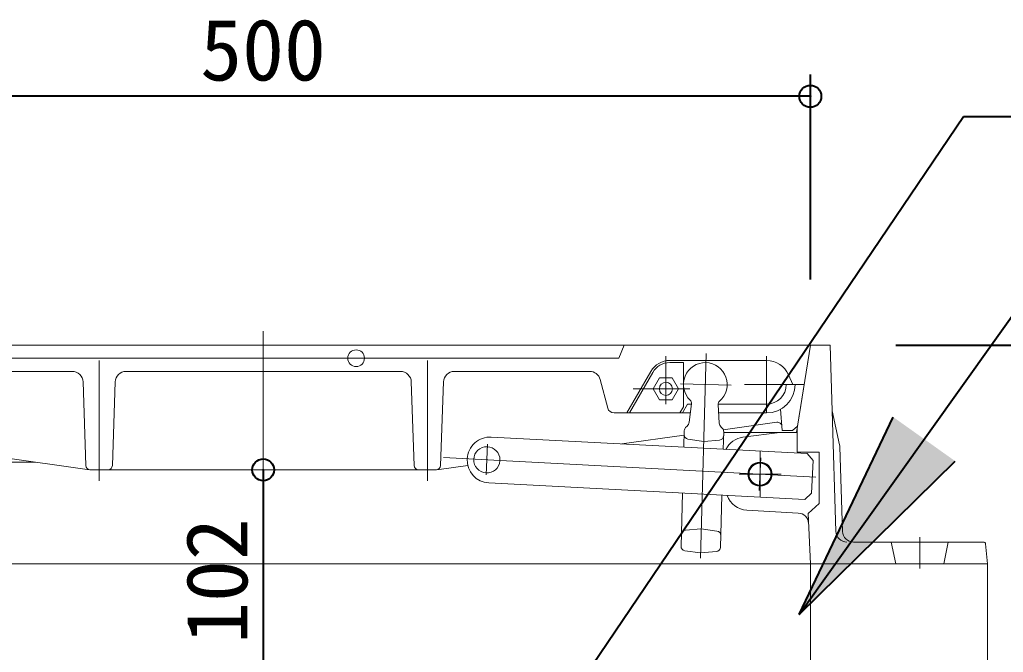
# Model space of a CAD drawing. Units: millimetres at full size, sheet at 1:20. Extents: x -5778 to 5792, y -3160 to 3160.
# Drawn here: x -2266.1 to -1816.6, y 2439.6 to 2728.7 of the extents above; entities that cross this region are included whole.
import ezdxf
from ezdxf.enums import TextEntityAlignment as Align

# ---------------------------------------------------------------- set-up
doc = ezdxf.new("R2010")
doc.units = ezdxf.units.MM
doc.header["$LTSCALE"] = 20
doc.header["$PDMODE"] = 32
doc.header["$PDSIZE"] = 10
for name, color, linetype, lineweight in [('0-7_TEMP01', 3, 'Continuous', 18), ('0-9_躯体', 7, 'Continuous', 9), ('0-E_寸法', 1, 'Continuous', 40)]:
    doc.layers.add(name, color=color, linetype=linetype, lineweight=lineweight)
doc.styles.add('ＭＳ ゴシック', font='')
doc.styles.get('ＭＳ ゴシック').set_extended_font_data('MS Gothic')

msp = doc.modelspace()

# ---------------------------------------------------------------- linework, layer by layer
at = {"layer": '0-7_TEMP01'}
for p, q in [((-2154.82, 2586.35), (-2154.82, 2429.98)), ((-1952.42, 2576.13), (-1955.07, 2482.6)), ((-2229.82, 2572.98), (-2229.82, 2517.98)), ((-2079.82, 2572.98), (-2079.82, 2517.98)), ((-1970.82, 2574.98), (-1970.82, 2552.98)), ((-1964.11, 2562.3), (-1940.98, 2561.65)), ((-1985.83, 2559.99), (-1959.82, 2559.99)), ((-2053.01, 2520.66), (-2052.27, 2534.76)), ((-1927.82, 2531.49), (-1927.82, 2510.5)), ((-1902.31, 2519.64), (-2072.46, 2528.57)), ((-1928.22, 2513.49), (-1927.43, 2528.47)), ((-1937.34, 2520.99), (-1918.17, 2520.99)), ((-1854.82, 2492.18), (-1854.82, 2477.81))]:
    msp.add_line(p, q, dxfattribs=at)
at = {"layer": '0-9_躯体'}
for p, q in [((-2412.82, 2579.98), (-1896.82, 2579.98)), ((-1904.82, 2579.98), (-2404.82, 2579.98)), ((-1912.44, 2579.98), (-2022.76, 2579.98)), ((-1992.32, 2573.99), (-1989.82, 2579.98)), ((-1904.82, 2579.98), (-1911.15, 2539.99)), ((-1910.68, 2542.98), (-1904.82, 2579.98)), ((-1895.82, 2579.98), (-1904.82, 2579.98)), ((-1895.82, 2579.98), (-1894.87, 2549.98)), ((-1992.32, 2573.99), (-2332.32, 2573.99)), ((-1969.04, 2572.98), (-1924.82, 2572.98)), ((-1969.04, 2571.99), (-1962.82, 2571.99)), ((-1962.82, 2571.99), (-1962.82, 2551.76)), ((-1924.82, 2574.98), (-1924.82, 2548.99)), ((-2242.15, 2567.98), (-2333.51, 2567.98)), ((-2092.15, 2567.98), (-2217.48, 2567.98)), ((-2005.67, 2567.98), (-2067.48, 2567.98)), ((-1977.7, 2567.98), (-1988.68, 2548.99)), ((-1987.52, 2548.99), (-1976.84, 2567.48)), ((-2237.16, 2563.15), (-2235.89, 2524.91)), ((-2223.76, 2524.91), (-2222.48, 2563.15)), ((-2085.89, 2524.91), (-2087.16, 2563.15)), ((-2072.48, 2563.15), (-2073.76, 2524.91)), ((-2000.84, 2564.26), (-1997.41, 2551.22)), ((-1976.6, 2559.99), (-1973.7, 2564.99)), ((-1973.7, 2564.99), (-1967.93, 2564.99)), ((-1965.05, 2559.99), (-1967.93, 2564.99)), ((-1912.82, 2561.98), (-1914.74, 2566.38)), ((-1973.7, 2554.98), (-1976.6, 2559.99)), ((-1967.93, 2554.98), (-1965.05, 2559.99)), ((-1912.74, 2561.98), (-1934.94, 2561.98)), ((-1915.82, 2561.98), (-1907.67, 2561.98)), ((-1973.7, 2554.98), (-1967.93, 2554.98)), ((-1960.2, 2544.76), (-1959.18, 2553.11)), ((-1994.5, 2548.99), (-1959.68, 2548.99)), ((-1987.52, 2548.99), (-1964.43, 2548.99)), ((-1964.43, 2548.99), (-1962.82, 2551.76)), ((-1960.96, 2552.98), (-1963.28, 2548.99)), ((-1960.96, 2552.98), (-1963.28, 2548.99)), ((-1960.96, 2552.98), (-1959.19, 2552.98)), ((-1946.99, 2552.98), (-1924.82, 2552.98)), ((-1946.42, 2544.37), (-1946.98, 2552.76)), ((-1946.73, 2548.99), (-1924.82, 2548.99)), ((-1918.4, 2550.68), (-1917.68, 2540.99)), ((-1894.87, 2549.98), (-1891.45, 2534.43)), ((-1894.87, 2549.98), (-1893.1, 2494.83)), ((-1920.09, 2544.69), (-1944.59, 2541.27)), ((-2357.55, 2540.22), (-2234.16, 2523)), ((-1962.42, 2540.91), (-1962.63, 2533.32)), ((-1961.8, 2542.31), (-1961.12, 2542.95)), ((-1945.61, 2542.51), (-1944.97, 2541.84)), ((-1944.42, 2540.41), (-1944.65, 2532.38)), ((-1944.44, 2539.99), (-1910.82, 2539.99)), ((-1918.82, 2539.99), (-1935.6, 2537.89)), ((-1913, 2540.99), (-1917.68, 2540.99)), ((-1913, 2540.99), (-1910.68, 2542.98)), ((-1910.82, 2530.99), (-1910.82, 2542.1)), ((-1906.3, 2530.37), (-2050.6, 2537.93)), ((-1962.48, 2538.77), (-1990.91, 2534.81)), ((-1933.82, 2538.11), (-1935.6, 2537.89)), ((-1900.82, 2530.99), (-1910.82, 2530.99)), ((-1900.82, 2530.99), (-1900.82, 2507.6)), ((-1891.34, 2533.52), (-1890.1, 2494.83)), ((-2352.82, 2526.48), (-2259.1, 2526.48)), ((-1903.46, 2527.22), (-1906.3, 2530.37)), ((-1904.24, 2512.24), (-1903.46, 2527.22)), ((-2075.75, 2522.98), (-2233.89, 2522.98)), ((-2061.36, 2524.97), (-2075.48, 2523)), ((-1907.4, 2509.4), (-2051.7, 2516.96)), ((-1963.23, 2512.32), (-1963.91, 2488.05)), ((-1945.24, 2511.38), (-1945.92, 2487.55)), ((-1904.24, 2512.24), (-1907.4, 2509.4)), ((-1933.84, 2504.49), (-1910.34, 2503.23)), ((-1905.81, 2502.98), (-1900.82, 2507.6)), ((-1904.82, 2479.98), (-1905.81, 2502.98)), ((-1961.92, 2495.41), (-1954.68, 2496.01)), ((-1954.68, 2496.01), (-1947.49, 2495.01)), ((-1962.19, 2486.02), (-1954.99, 2485.01)), ((-1954.99, 2485.01), (-1947.76, 2485.61)), ((-1825.72, 2489.99), (-1885.11, 2489.99)), ((-1867.82, 2489.99), (-1865.82, 2479.98)), ((-1841.82, 2489.99), (-1843.82, 2479.98)), ((-1823.82, 2479.98), (-1824.73, 2489.08)), ((-2340.59, 2479.98), (-1904.82, 2479.98)), ((-1823.82, 2479.98), (-1904.82, 2479.98)), ((-1904.82, 2479.98), (-1904.82, 2429.98)), ((-1823.82, 2479.98), (-1823.82, 2429.98))]:
    msp.add_line(p, q, dxfattribs=at)
msp.add_lwpolyline([(-1960.75, 2537), (-1953.56, 2535.99), (-1946.31, 2536.59)], dxfattribs=at)
for centre, radius in [((-2112.36, 2573.99), 3.81), ((-1970.82, 2559.99), 3), ((-1927.82, 2520.99), 5.5), ((-1927.82, 2520.99), 5.25), ((-1927.82, 2520.99), 5)]:
    msp.add_circle(centre, radius, dxfattribs=at)
for centre, radius, start, end in [((-1969.04, 2562.98), 10, 90, 150), ((-1969.04, 2562.98), 9, 90, 150), ((-1952.82, 2561.98), 10, 310.777, 225.984), ((-1924.82, 2561.98), 11, 23.556, 90), ((-2242.15, 2562.98), 5, 1.909, 90), ((-2217.48, 2562.98), 5, 90, 178.091), ((-2092.15, 2562.98), 5, 1.909, 90), ((-2067.48, 2562.98), 5, 90, 178.091), ((-2005.67, 2562.98), 5, 14.744, 90), ((-1924.82, 2561.98), 9, 270, 0), ((-1924.82, 2561.98), 13, 270, 0), ((-1961.16, 2553.36), 2, 352.94, 45.984), ((-1944.99, 2552.89), 2, 130.777, 183.821), ((-1994.5, 2551.99), 3, 194.744, 270), ((-1963.18, 2545.12), 3, 313.38, 352.94), ((-1943.42, 2544.57), 3, 183.821, 223.381), ((-1919.81, 2542.71), 2, 4.236, 97.945), ((-1960.42, 2540.86), 2, 133.38, 178.38), ((-1946.42, 2540.47), 2, 358.381, 43.381), ((-2051.15, 2527.45), 10.5, 87, 177), ((-1960.47, 2538.98), 2, 178.381, 262.04), ((-1946.48, 2538.59), 2, 274.721, 358.381), ((-1934.36, 2527.97), 10, 97.125, 154.22), ((-2052.65, 2527.53), 6, 0, 355.198), ((-1896.33, 2533.36), 5, 1.828, 12.381), ((-2051.15, 2527.45), 10.5, 177, 267), ((-2233.89, 2524.98), 2, 181.909, 270), ((-2225.75, 2524.98), 2, 270, 358.091), ((-2083.89, 2524.98), 2, 181.909, 270), ((-2075.75, 2524.98), 2, 270, 358.091), ((-1933.3, 2514.49), 10, 198.853, 266.907), ((-1910.61, 2498.24), 5, 2.463, 86.907), ((-1961.76, 2493.42), 2, 94.721, 178.38), ((-1947.76, 2493.02), 2, 358.38, 82.04), ((-1888.11, 2494.99), 5, 181.828, 270), ((-1885.11, 2494.99), 5, 181.828, 270), ((-1961.92, 2488), 2, 178.381, 262.04), ((-1947.92, 2487.6), 2, 274.721, 358.381), ((-1825.72, 2488.98), 1, 5.711, 90)]:
    msp.add_arc(centre, radius, start, end, dxfattribs=at)
at = {"layer": '0-E_寸法'}
for p, q in [((-1904.82, 2609.98), (-1904.82, 2703.69)), ((-1904.82, 2693.69), (-2404.82, 2693.69)), ((-2081.82, 2319.49), (-1834.82, 2684.41)), ((-1834.82, 2684.41), (-1463.12, 2684.41)), ((-1909.93, 2456.81), (-1798.98, 2612.57)), ((-1865.82, 2579.98), (-1634.97, 2579.98)), ((-1865.82, 2579.98), (-1536.66, 2579.98)), ((-1865.82, 2579.98), (-1439.84, 2579.98)), ((-1909.93, 2456.81), (-1866.94, 2547.09)), ((-1909.93, 2456.81), (-1838.65, 2526.95)), ((-2154.82, 2522.98), (-2154.82, 2421.48))]:
    msp.add_line(p, q, dxfattribs=at)
for p in [(-1904.82, 2693.69), (-2154.82, 2522.98)]:
    msp.add_point(p, dxfattribs=at)
msp.add_solid([(-1866.94, 2547.09), (-1838.65, 2526.95), (-1909.93, 2456.81)], dxfattribs=at)

# ---------------------------------------------------------------- texts
at = {"layer": '0-E_寸法', "style": 'ＭＳ ゴシック'}
msp.add_text('500', height=28.15, dxfattribs=at).set_placement((-2183.62, 2692.47), align=Align.BOTTOM_LEFT)
msp.add_text('102', height=28.15, rotation=90, dxfattribs=at).set_placement((-2153.6, 2443.43), align=Align.BOTTOM_LEFT)

doc.saveas('drawing.dxf')
